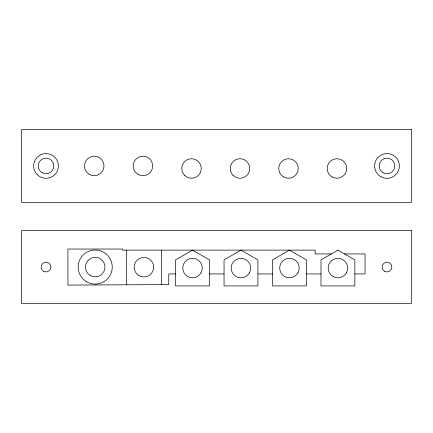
<?xml version="1.0" encoding="UTF-8"?>
<svg xmlns="http://www.w3.org/2000/svg" width="433" height="433" viewBox="0 0 433 433"><rect width="100%" height="100%" fill="white"/><g stroke="black" fill="none" stroke-linecap="round" stroke-linejoin="round"><path stroke-width="0.65" d="M331.288 253.933L315.143 253.933L315.143 250.122L122.485 250.122L122.485 249.035L67.927 249.035L67.927 285.082L168.762 284.595L168.762 273.937L175.581 273.937M344.544 253.933L365.073 253.933L365.073 273.937L354.844 273.937M209.437 273.937L224.05 273.937M257.906 273.937L272.519 273.937M306.375 273.937L320.988 273.937M161.455 250.122L161.455 284.595M126.382 250.122L126.382 284.595M249.37 272.936L247.828 274.96A9.742 9.742 0 0 1 234.047 275.015L232.494 273.001A9.742 9.742 0 0 1 240.878 258.355A9.742 9.742 0 0 1 249.37 272.936M200.944 272.931L199.397 274.95A9.742 9.742 0 0 1 185.622 274.95L184.074 272.931A9.742 9.742 0 0 1 192.506 258.317A9.742 9.742 0 0 1 200.944 272.931M297.882 272.931L296.334 274.95A9.742 9.742 0 0 1 282.56 274.95L281.012 272.931A9.742 9.742 0 0 1 289.45 258.317A9.742 9.742 0 0 1 297.882 272.931M346.351 272.931L344.803 274.95A9.742 9.742 0 0 1 331.029 274.95L329.481 272.931A9.742 9.742 0 0 1 337.913 258.317A9.742 9.742 0 0 1 346.351 272.931M192.512 250.122L175.581 259.865L175.581 285.926L209.437 285.926L209.437 259.865L192.512 250.122M240.981 250.122L224.05 259.865L224.05 285.926L257.906 285.926L257.906 259.865L240.981 250.122M289.45 250.122L272.519 259.865L272.519 285.926L306.375 285.926L306.375 259.865L289.45 250.122M337.919 250.122L320.988 259.865L320.988 285.926L354.844 285.926L354.844 259.865L337.919 250.122M411.35 129.407L21.65 129.407L21.65 202.476L411.35 202.476L411.35 129.407M411.35 230.524L21.65 230.524L21.65 303.593L411.35 303.593L411.35 230.524M43.571 271.274A4.871 4.871 0 0 0 50.877 267.058A4.871 4.871 0 0 0 43.571 262.842A4.871 4.871 0 0 0 43.571 271.274M384.558 271.274A4.871 4.871 0 0 0 391.865 267.058A4.871 4.871 0 0 0 384.558 262.842A4.871 4.871 0 0 0 384.558 271.274M90.335 275.496A9.742 9.742 0 0 0 104.948 267.058A9.742 9.742 0 0 0 90.335 258.62A9.742 9.742 0 0 0 90.335 275.496M139.047 275.626A9.742 9.742 0 0 0 153.661 267.188A9.742 9.742 0 0 0 139.047 258.75A9.742 9.742 0 0 0 139.047 275.626M86.681 281.823A17.049 17.049 0 0 0 112.255 267.058A17.049 17.049 0 0 0 86.681 252.293A17.049 17.049 0 0 0 86.681 281.823M184.647 175.381A9.742 9.742 0 0 0 200.944 171.013A9.742 9.742 0 0 0 189.015 159.079A9.742 9.742 0 0 0 184.647 175.381M283.604 176.929A9.742 9.742 0 0 0 298.218 168.491A9.742 9.742 0 0 0 283.604 160.053A9.742 9.742 0 0 0 283.604 176.929M138.073 174.38A9.742 9.742 0 0 0 152.687 165.942A9.742 9.742 0 0 0 138.073 157.504A9.742 9.742 0 0 0 138.073 174.38M233.116 175.381A9.742 9.742 0 0 0 249.413 171.013A9.742 9.742 0 0 0 237.484 159.079A9.742 9.742 0 0 0 233.116 175.381M89.36 174.38A9.742 9.742 0 0 0 103.974 165.942A9.742 9.742 0 0 0 89.36 157.504A9.742 9.742 0 0 0 89.36 174.38M332.073 176.929A9.742 9.742 0 0 0 346.687 168.491A9.742 9.742 0 0 0 332.073 160.053A9.742 9.742 0 0 0 332.073 176.929M42.109 172.691A7.794 7.794 0 0 0 53.8 165.942A7.794 7.794 0 0 0 42.109 159.192A7.794 7.794 0 0 0 42.109 172.691M37.26 174.688A12.373 12.373 0 0 0 57.957 169.146A12.373 12.373 0 0 0 42.802 153.991A12.373 12.373 0 0 0 37.26 174.688M380.807 176.659A12.373 12.373 0 0 0 399.367 165.942A12.373 12.373 0 0 0 380.807 155.225A12.373 12.373 0 0 0 380.807 176.659M383.097 172.691A7.794 7.794 0 0 0 394.788 165.942A7.794 7.794 0 0 0 383.097 159.192A7.794 7.794 0 0 0 383.097 172.691"/></g></svg>
